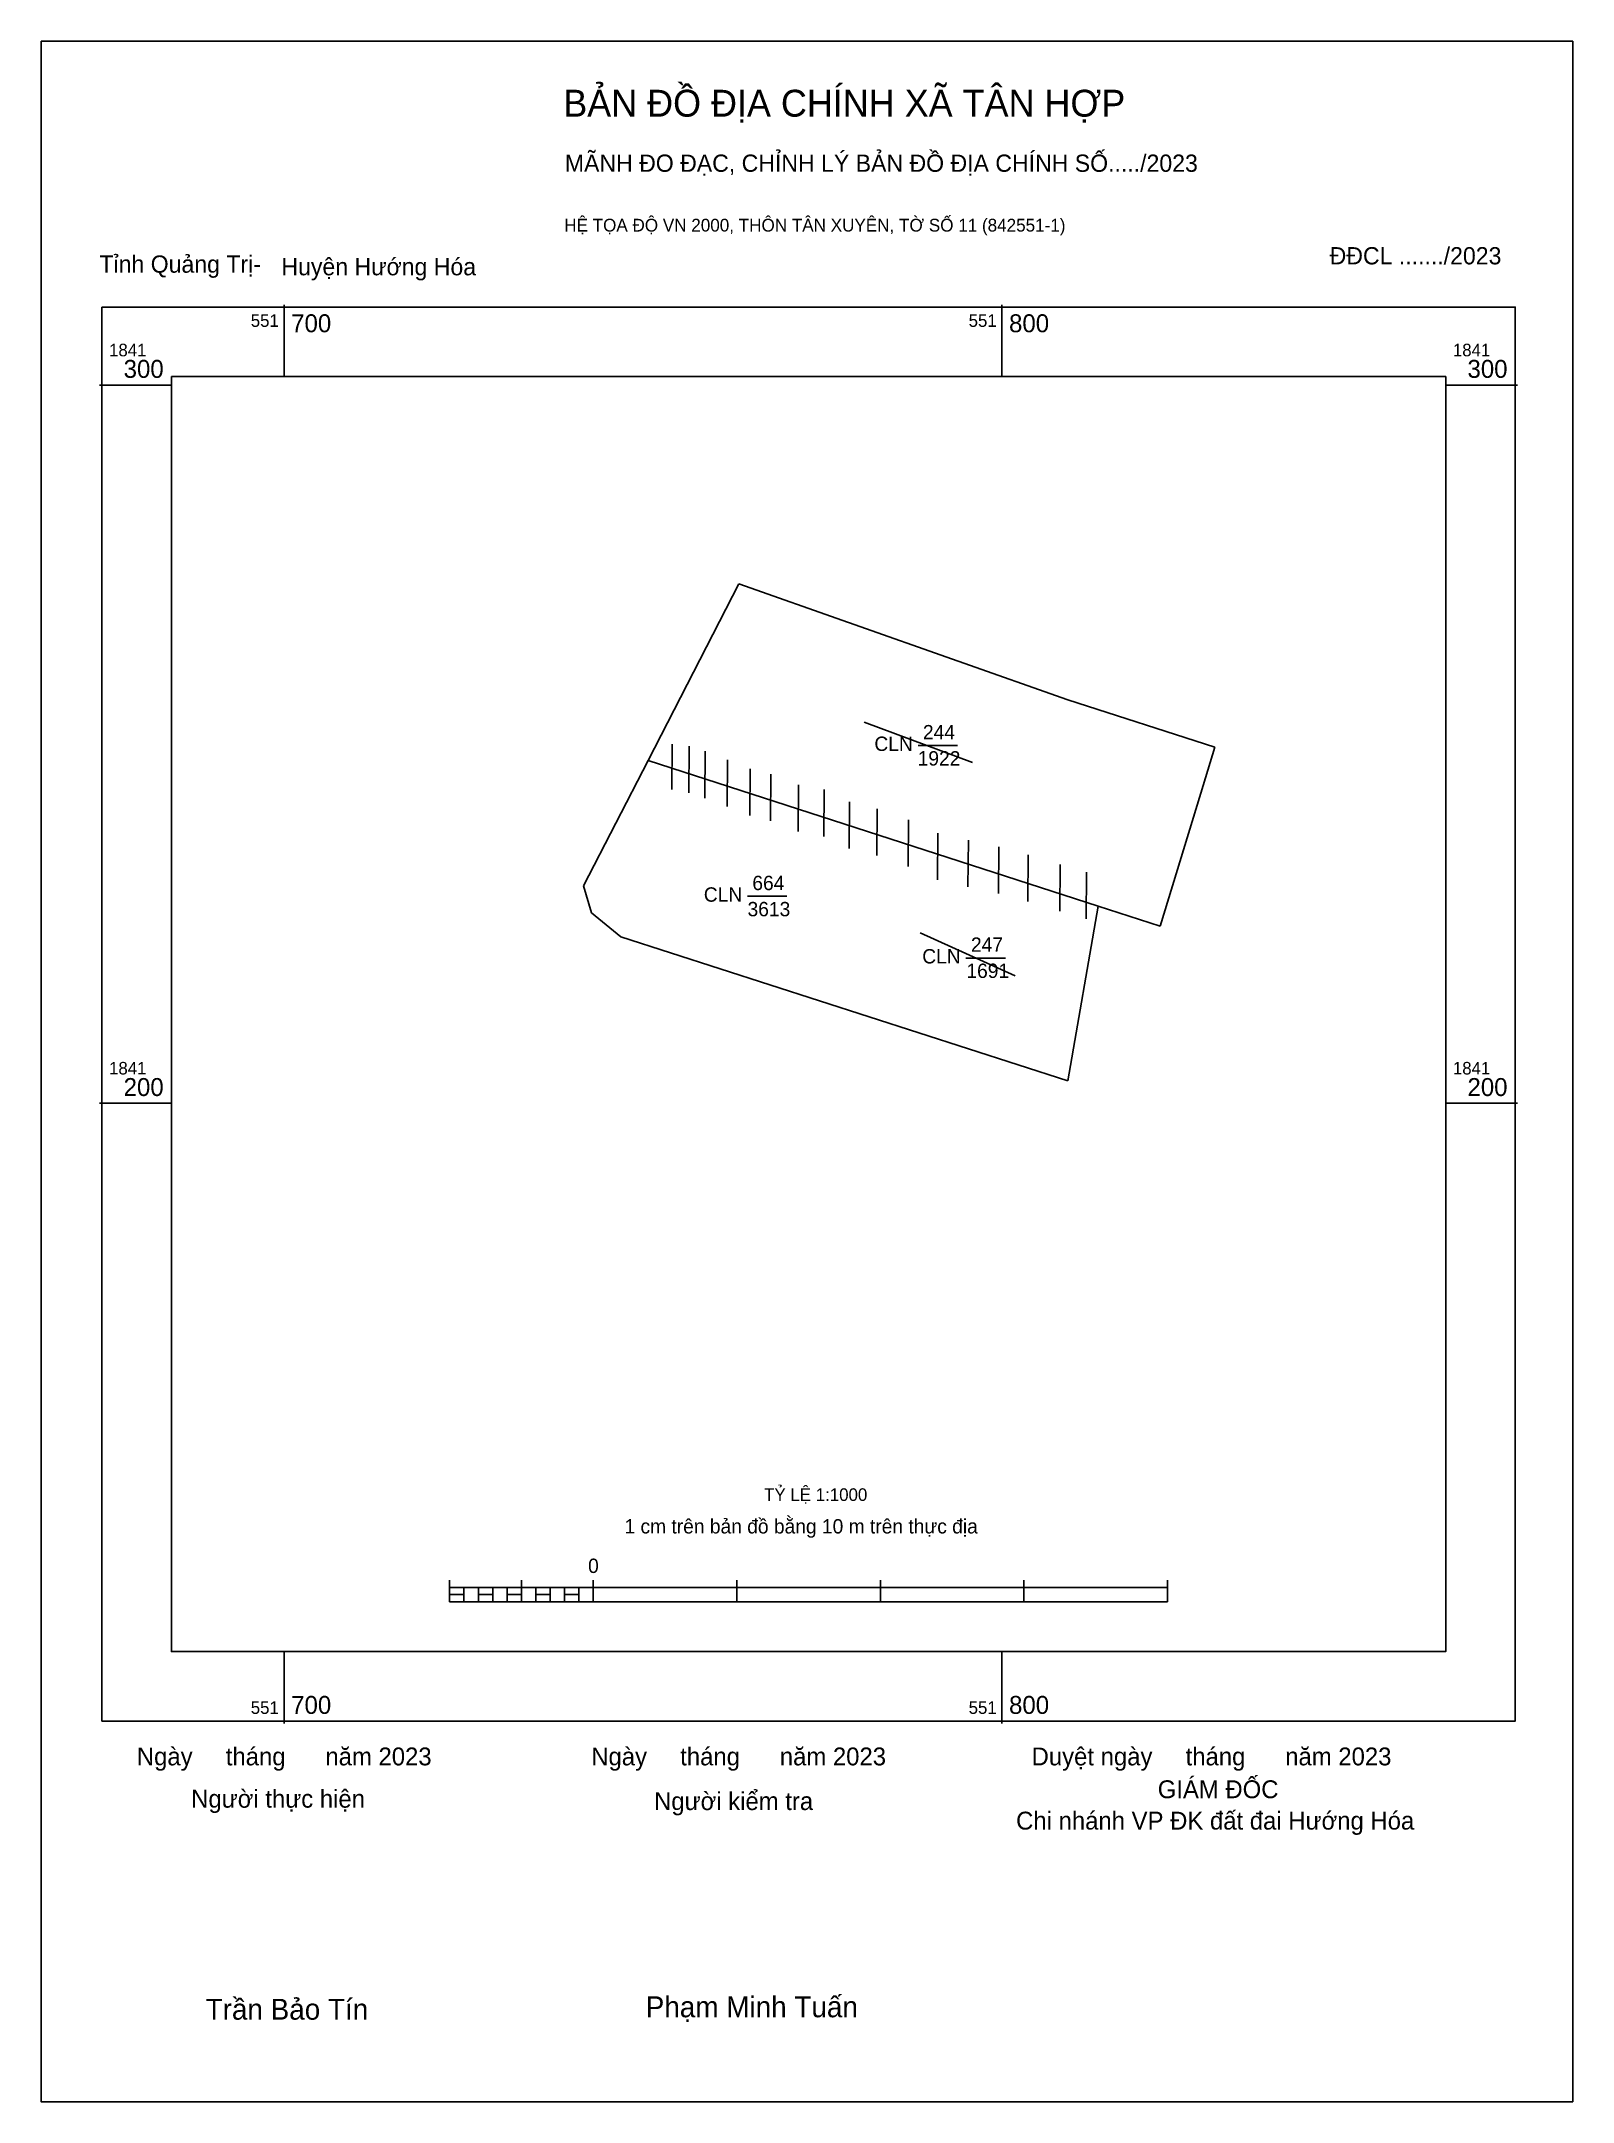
# Model space of a CAD drawing. Extents: x 551666 to 551880, y 1841061 to 1841348.
import ezdxf

# ---------------------------------------------------------------- set-up
doc = ezdxf.new("R2010")
doc.units = 0
for name, color, linetype in [('Level 10', 7, 'Continuous'), ('Level 13', 7, 'Continuous'), ('Level 15', 7, 'Continuous'), ('Level 5', 7, 'Continuous'), ('Level 6', 7, 'Continuous'), ('Level 62', 7, 'Continuous'), ('Level 63', 7, 'Continuous'), ('Level 8', 7, 'Continuous'), ('Level 9', 7, 'Continuous')]:
    doc.layers.add(name, color=color, linetype=linetype)

msp = doc.modelspace()

# ---------------------------------------------------------------- linework, layer by layer
at = {"layer": 'Level 10'}
for p, q in [((551741.73, 1841230.26), (551750.73, 1841247.74)), ((551750.73, 1841247.74), (551813.41, 1841227.43)), ((551742.84, 1841226.52), (551741.73, 1841230.26)), ((551746.93, 1841223.18), (551742.84, 1841226.52)), ((551813.41, 1841227.43), (551809.2, 1841203.1)), ((551809.2, 1841203.1), (551746.93, 1841223.18))]:
    msp.add_line(p, q, dxfattribs=at)
at = {"layer": 'Level 15'}
msp.add_lwpolyline([(551666.17, 1841347.87), (551879.53, 1841347.87), (551879.53, 1841060.96), (551666.17, 1841060.96)], close=True, dxfattribs=at)
at = {"layer": 'Level 5'}
for p, q in [((551750.73, 1841247.74), (551763.38, 1841272.32)), ((551763.38, 1841272.32), (551809.17, 1841256.18)), ((551809.17, 1841256.18), (551829.68, 1841249.6)), ((551829.68, 1841249.6), (551827.71, 1841243.16)), ((551827.71, 1841243.16), (551822.06, 1841224.63)), ((551822.06, 1841224.63), (551813.41, 1841227.43))]:
    msp.add_line(p, q, dxfattribs=at)
at = {"layer": 'Level 62'}
msp.add_lwpolyline([(551684.31, 1841301.17), (551861.83, 1841301.17), (551861.83, 1841123.65), (551684.31, 1841123.65)], close=True, dxfattribs=at)
at = {"layer": 'Level 63'}
for p, q in [((551700, 1841311.17), (551700, 1841301.17)), ((551800, 1841311.17), (551800, 1841301.17)), ((551674.31, 1841300), (551684.31, 1841300)), ((551861.83, 1841300), (551871.83, 1841300)), ((551674.31, 1841200), (551684.31, 1841200)), ((551861.83, 1841200), (551871.83, 1841200)), ((551723.07, 1841133.59), (551723.07, 1841130.59)), ((551733.07, 1841133.59), (551733.07, 1841130.59)), ((551743.07, 1841133.59), (551743.07, 1841130.59)), ((551763.07, 1841133.59), (551763.07, 1841130.59)), ((551783.07, 1841133.59), (551783.07, 1841130.59)), ((551803.07, 1841133.59), (551803.07, 1841130.59)), ((551823.07, 1841133.59), (551823.07, 1841130.59)), ((551723.07, 1841132.59), (551823.07, 1841132.59)), ((551723.07, 1841130.59), (551823.07, 1841130.59)), ((551725.07, 1841132.59), (551725.07, 1841130.59)), ((551727.07, 1841132.59), (551727.07, 1841130.59)), ((551729.07, 1841132.59), (551729.07, 1841130.59)), ((551731.07, 1841132.59), (551731.07, 1841130.59)), ((551733.07, 1841132.59), (551733.07, 1841130.59)), ((551735.07, 1841132.59), (551735.07, 1841130.59)), ((551737.07, 1841132.59), (551737.07, 1841130.59)), ((551739.07, 1841132.59), (551739.07, 1841130.59)), ((551741.07, 1841132.59), (551741.07, 1841130.59)), ((551743.07, 1841132.59), (551743.07, 1841130.59)), ((551700, 1841123.65), (551700, 1841113.65)), ((551800, 1841123.65), (551800, 1841113.65))]:
    msp.add_line(p, q, dxfattribs=at)
for points in [[(551674.63, 1841310.85), (551871.51, 1841310.85), (551871.51, 1841113.97), (551674.63, 1841113.97)], [(551723.07, 1841131.59), (551725.07, 1841131.59), (551725.07, 1841130.59), (551723.07, 1841130.59)], [(551723.07, 1841131.59), (551725.07, 1841131.59), (551725.07, 1841130.59), (551723.07, 1841130.59)], [(551727.07, 1841131.59), (551729.07, 1841131.59), (551729.07, 1841130.59), (551727.07, 1841130.59)], [(551731.07, 1841131.59), (551733.07, 1841131.59), (551733.07, 1841130.59), (551731.07, 1841130.59)], [(551735.07, 1841131.59), (551737.07, 1841131.59), (551737.07, 1841130.59), (551735.07, 1841130.59)], [(551739.07, 1841131.59), (551741.07, 1841131.59), (551741.07, 1841130.59), (551739.07, 1841130.59)]]:
    msp.add_lwpolyline(points, close=True, dxfattribs=at)
at = {"layer": 'Level 8'}
for p, q in [((551788.33, 1841249.81), (551793.82, 1841249.81)), ((551764.57, 1841228.82), (551770.06, 1841228.82)), ((551795, 1841220.22), (551800.49, 1841220.22))]:
    msp.add_line(p, q, dxfattribs=at)
at = {"layer": 'Level 9'}
for p, q in [((551780.82, 1841253.04), (551795.9, 1841247.42)), ((551754.08, 1841250), (551754.03, 1841243.69)), ((551756.45, 1841249.73), (551756.4, 1841243.23)), ((551758.65, 1841249), (551758.6, 1841242.49)), ((551761.8, 1841247.8), (551761.75, 1841241.3)), ((551764.92, 1841246.55), (551764.87, 1841240.05)), ((551767.83, 1841245.84), (551767.78, 1841239.34)), ((551771.67, 1841244.34), (551771.62, 1841237.84)), ((551775.23, 1841243.66), (551775.18, 1841237.16)), ((551778.78, 1841241.96), (551778.73, 1841235.46)), ((551782.63, 1841241.01), (551782.58, 1841234.51)), ((551787.01, 1841239.44), (551786.96, 1841232.94)), ((551791.1, 1841237.59), (551791.05, 1841231.09)), ((551795.33, 1841236.63), (551795.28, 1841230.13)), ((551799.56, 1841235.68), (551799.51, 1841229.18)), ((551803.65, 1841234.59), (551803.6, 1841228.09)), ((551808.12, 1841233.26), (551808.07, 1841226.75)), ((551811.79, 1841232.19), (551811.74, 1841225.69)), ((551788.61, 1841223.73), (551801.84, 1841217.74))]:
    msp.add_line(p, q, dxfattribs=at)

# ---------------------------------------------------------------- texts
at = {"layer": 'Level 13'}
for s, p in [('CLN', (551782.24, 1841249.05)), ('244', (551789, 1841250.66)), ('1922', (551788.27, 1841247.02)), ('664', (551765.24, 1841229.67)), ('CLN', (551758.48, 1841228.06)), ('3613', (551764.57, 1841226.03)), ('247', (551795.69, 1841221.08)), ('CLN', (551788.91, 1841219.46)), ('1691', (551795.06, 1841217.44))]:
    msp.add_text(s, height=2, dxfattribs=at).set_placement(p)
at = {"layer": 'Level 6'}
msp.add_text('TỶ LỆ 1:1000', height=1.7579, dxfattribs=at).set_placement((551766.88, 1841144.62))
at = {"layer": 'Level 63'}
for s, height, p in [('BẢN ĐỒ ĐỊA CHÍNH XÃ TÂN HỢP', 3.7437, (551738.9, 1841337.37)), ('MÃNH ĐO ĐẠC, CHỈNH LÝ BẢN ĐỒ ĐỊA CHÍNH SỐ...../2023', 2.4022, (551739.12, 1841329.69)), ('HỆ TỌA ĐỘ VN 2000, THÔN TÂN XUYÊN, TỜ SỐ 11 (842551-1)', 1.7782, (551739.03, 1841321.37)), ('551', 1.75, (551695.37, 1841308.1)), ('700', 2.5, (551701, 1841307.35)), ('551', 1.75, (551795.37, 1841308.1)), ('800', 2.5, (551801, 1841307.35)), ('1841', 1.75, (551675.63, 1841304)), ('1841', 1.75, (551862.83, 1841304)), ('300', 2.5, (551677.66, 1841301)), ('300', 2.5, (551864.86, 1841301)), ('1841', 1.75, (551675.63, 1841204)), ('1841', 1.75, (551862.83, 1841204)), ('200', 2.5, (551677.66, 1841201)), ('200', 2.5, (551864.86, 1841201)), ('1 cm trên bản đồ bằng 10 m trên thực địa', 2, (551747.43, 1841140.09)), ('0', 2, (551742.36, 1841134.59)), ('551', 1.75, (551695.37, 1841114.97)), ('700', 2.5, (551701, 1841114.97)), ('551', 1.75, (551795.37, 1841114.97)), ('800', 2.5, (551801, 1841114.97)), ('Ngày     tháng      năm 2023', 2.4883, (551679.5, 1841107.8)), ('Ngày     tháng      năm 2023', 2.4883, (551742.8, 1841107.8)), ('Duyệt ngày     tháng      năm 2023', 2.4883, (551804.14, 1841107.8)), ('Người thực hiện', 2.4883, (551687.07, 1841101.91)), ('GIÁM ĐỐC', 2.488, (551821.71, 1841103.23)), ('Người kiểm tra', 2.4883, (551751.55, 1841101.58)), ('Chi nhánh VP ĐK đất đai Hướng Hóa', 2.4883, (551801.98, 1841098.86)), ('Phạm Minh Tuấn', 2.9024, (551750.39, 1841072.73)), ('Trần Bảo Tín', 2.9024, (551689.08, 1841072.39))]:
    msp.add_text(s, height=height, dxfattribs=at).set_placement(p)
at = {"layer": 'Level 9'}
for s, p in [('Tỉnh Quảng Trị-', (551674.29, 1841315.64)), ('Huyện Hướng Hóa', (551699.64, 1841315.28)), ('ĐĐCL ......./2023', (551845.66, 1841316.8))]:
    msp.add_text(s, height=2.4022, dxfattribs=at).set_placement(p)

doc.saveas('drawing.dxf')
